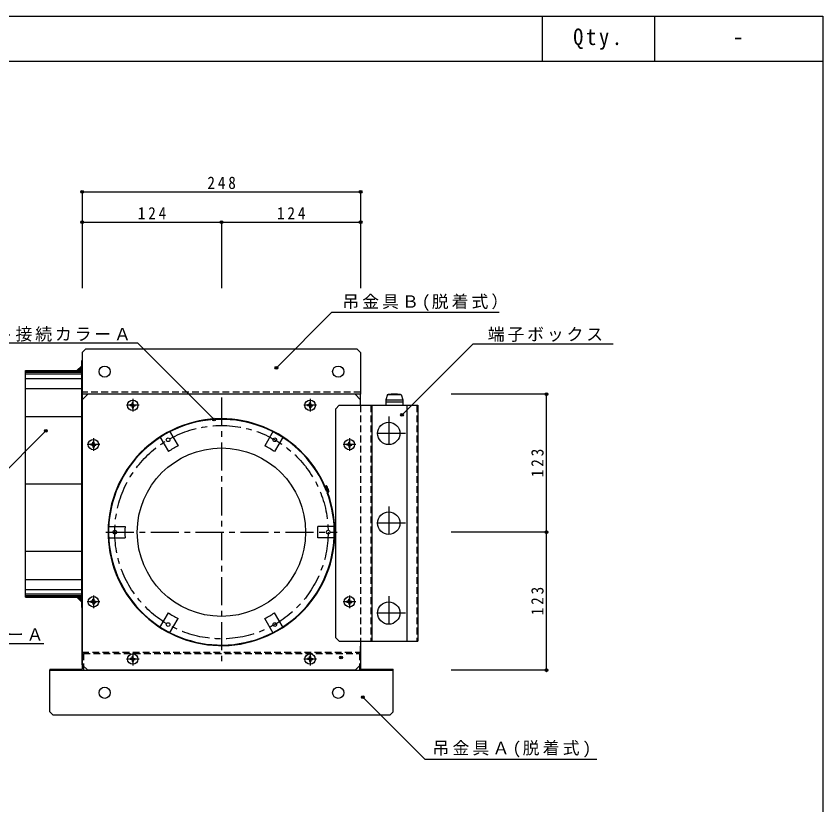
# Model space of a CAD drawing. Units: millimetres at full size, sheet at 1:5. Extents: x -2172 to 1948, y -701 to 704.
# Drawn here: x -871 to -152, y 2 to 704 of the extents above; entities that cross this region are included whole.
import ezdxf
from ezdxf.enums import TextEntityAlignment as Align

# ---------------------------------------------------------------- set-up
doc = ezdxf.new("R2010")
doc.units = ezdxf.units.MM
doc.header["$LTSCALE"] = 5
doc.header["$PDMODE"] = 32
doc.header["$PDSIZE"] = 2.5
for name, pattern in [('CHAIN1', [8, 5, -1, 1, -1]), ('CHAIN2', [12, 9, -1, 1, -1]), ('DASHED1', [1.8, 1.2, -0.6])]:
    doc.linetypes.add(name, pattern=pattern)
doc.layers.add('0-0', color=4, linetype='Continuous')
doc.layers.add('F-0', color=2, linetype='Continuous')
doc.styles.add('ＭＳ ゴシック', font='')
doc.styles.get('ＭＳ ゴシック').set_extended_font_data('MS Gothic')

msp = doc.modelspace()

# ---------------------------------------------------------------- linework, layer by layer
at = {"layer": '0-0'}
for p, q in [((-811.809, 547.487), (-563.809, 547.487)), ((-811.809, 547.487), (-811.809, 461.705)), ((-563.809, 547.487), (-563.809, 461.705)), ((-811.809, 520.515), (-687.809, 520.515)), ((-811.809, 520.515), (-811.809, 461.705)), ((-687.809, 520.515), (-687.809, 461.705)), ((-687.809, 520.515), (-563.809, 520.515)), ((-563.809, 520.515), (-563.809, 461.705)), ((-638.898, 390.872), (-589.511, 440.259)), ((-589.511, 440.259), (-440.284, 440.259)), ((-933.313, 412.968), (-762.598, 412.968)), ((-694.435, 344.804), (-762.598, 412.968)), ((-526.974, 348.959), (-463.698, 412.235)), ((-463.698, 412.235), (-338.828, 412.235)), ((-862.309, 388.306), (-812.309, 388.306)), ((-862.309, 388.206), (-812.309, 388.206)), ((-816.546, 388.406), (-812.309, 392.643)), ((-862.309, 387.906), (-812.309, 387.906)), ((-862.309, 386.906), (-812.309, 386.906)), ((-862.309, 385.406), (-812.309, 385.406)), ((-862.309, 381.406), (-812.309, 381.406)), ((-862.309, 372.406), (-812.309, 372.406)), ((-398.26, 367.406), (-483.065, 367.406)), ((-398.26, 244.406), (-398.26, 367.406)), ((-767.316, 358.506), (-767.299, 359.626)), ((-766.303, 358.506), (-766.32, 359.626)), ((-609.316, 358.506), (-609.299, 359.626)), ((-608.303, 358.506), (-608.32, 359.626)), ((-767.909, 357.913), (-769.029, 357.896)), ((-767.909, 356.9), (-769.029, 356.917)), ((-767.909, 357.913), (-767.504, 358.101)), ((-767.909, 356.9), (-767.504, 356.712)), ((-767.316, 358.506), (-767.504, 358.101)), ((-767.316, 356.306), (-767.504, 356.712)), ((-767.316, 356.306), (-767.299, 355.187)), ((-766.303, 356.306), (-766.32, 355.187)), ((-766.303, 358.506), (-766.115, 358.101)), ((-766.303, 356.306), (-766.115, 356.712)), ((-765.709, 357.913), (-766.115, 358.101)), ((-765.709, 356.9), (-766.115, 356.712)), ((-765.709, 357.913), (-764.59, 357.896)), ((-765.709, 356.9), (-764.59, 356.917)), ((-609.909, 357.913), (-611.029, 357.896)), ((-609.909, 356.9), (-611.029, 356.917)), ((-609.909, 357.913), (-609.504, 358.101)), ((-609.909, 356.9), (-609.504, 356.712)), ((-609.316, 358.506), (-609.504, 358.101)), ((-609.316, 356.306), (-609.504, 356.712)), ((-609.316, 356.306), (-609.299, 355.187)), ((-608.303, 356.306), (-608.32, 355.187)), ((-608.303, 358.506), (-608.115, 358.101)), ((-608.303, 356.306), (-608.115, 356.712)), ((-607.709, 357.913), (-608.115, 358.101)), ((-607.709, 356.9), (-608.115, 356.712)), ((-607.709, 357.913), (-606.59, 357.896)), ((-607.709, 356.9), (-606.59, 356.917)), ((-862.309, 347.406), (-812.309, 347.406)), ((-844.194, 334.666), (-902.367, 276.494)), ((-802.316, 323.506), (-802.504, 323.101)), ((-802.316, 323.506), (-802.299, 324.626)), ((-801.303, 323.506), (-801.32, 324.626)), ((-801.303, 323.506), (-801.115, 323.101)), ((-574.316, 323.506), (-574.504, 323.101)), ((-574.316, 323.506), (-574.299, 324.626)), ((-573.303, 323.506), (-573.32, 324.626)), ((-573.303, 323.506), (-573.115, 323.101)), ((-802.909, 322.913), (-804.029, 322.896)), ((-802.909, 321.9), (-804.029, 321.917)), ((-802.909, 322.913), (-802.504, 323.101)), ((-802.909, 321.9), (-802.504, 321.712)), ((-802.316, 321.306), (-802.504, 321.712)), ((-802.316, 321.306), (-802.299, 320.187)), ((-801.303, 321.306), (-801.32, 320.187)), ((-801.303, 321.306), (-801.115, 321.712)), ((-800.709, 322.913), (-801.115, 323.101)), ((-800.709, 321.9), (-801.115, 321.712)), ((-800.709, 322.913), (-799.59, 322.896)), ((-800.709, 321.9), (-799.59, 321.917)), ((-574.909, 322.913), (-576.029, 322.896)), ((-574.909, 321.9), (-576.029, 321.917)), ((-574.909, 322.913), (-574.504, 323.101)), ((-574.909, 321.9), (-574.504, 321.712)), ((-574.316, 321.306), (-574.504, 321.712)), ((-574.316, 321.306), (-574.299, 320.187)), ((-573.303, 321.306), (-573.32, 320.187)), ((-573.303, 321.306), (-573.115, 321.712)), ((-572.709, 322.913), (-573.115, 323.101)), ((-572.709, 321.9), (-573.115, 321.712)), ((-572.709, 322.913), (-571.59, 322.896)), ((-572.709, 321.9), (-571.59, 321.917)), ((-862.309, 287.406), (-812.309, 287.406)), ((-862.309, 287.406), (-812.309, 287.406)), ((-398.26, 244.406), (-483.065, 244.406)), ((-398.26, 121.406), (-398.26, 244.406)), ((-862.309, 227.406), (-812.309, 227.406)), ((-862.309, 202.406), (-812.309, 202.406)), ((-862.309, 193.406), (-812.309, 193.406)), ((-862.309, 189.406), (-812.309, 189.406)), ((-862.309, 187.906), (-812.309, 187.906)), ((-862.309, 186.906), (-812.309, 186.906)), ((-862.309, 186.606), (-812.309, 186.606)), ((-862.309, 186.506), (-812.309, 186.506)), ((-816.546, 186.406), (-812.309, 182.17)), ((-802.909, 182.913), (-804.029, 182.896)), ((-802.909, 181.9), (-804.029, 181.917)), ((-802.909, 182.913), (-802.504, 183.101)), ((-802.909, 181.9), (-802.504, 181.712)), ((-802.316, 183.506), (-802.504, 183.101)), ((-802.316, 181.306), (-802.504, 181.712)), ((-802.316, 183.506), (-802.299, 184.626)), ((-802.316, 181.306), (-802.299, 180.187)), ((-801.303, 183.506), (-801.32, 184.626)), ((-801.303, 181.306), (-801.32, 180.187)), ((-801.303, 183.506), (-801.115, 183.101)), ((-801.303, 181.306), (-801.115, 181.712)), ((-800.709, 182.913), (-801.115, 183.101)), ((-800.709, 181.9), (-801.115, 181.712)), ((-800.709, 182.913), (-799.59, 182.896)), ((-800.709, 181.9), (-799.59, 181.917)), ((-574.909, 182.913), (-576.029, 182.896)), ((-574.909, 181.9), (-576.029, 181.917)), ((-574.909, 182.913), (-574.504, 183.101)), ((-574.909, 181.9), (-574.504, 181.712)), ((-574.316, 183.506), (-574.504, 183.101)), ((-574.316, 181.306), (-574.504, 181.712)), ((-574.316, 183.506), (-574.299, 184.626)), ((-574.316, 181.306), (-574.299, 180.187)), ((-573.303, 183.506), (-573.32, 184.626)), ((-573.303, 181.306), (-573.32, 180.187)), ((-573.303, 183.506), (-573.115, 183.101)), ((-573.303, 181.306), (-573.115, 181.712)), ((-572.709, 182.913), (-573.115, 183.101)), ((-572.709, 181.9), (-573.115, 181.712)), ((-572.709, 182.913), (-571.59, 182.896)), ((-572.709, 181.9), (-571.59, 181.917)), ((-767.909, 131.913), (-769.029, 131.896)), ((-767.909, 130.9), (-769.029, 130.917)), ((-767.909, 131.913), (-767.504, 132.101)), ((-767.909, 130.9), (-767.504, 130.712)), ((-767.316, 132.506), (-767.504, 132.101)), ((-767.316, 130.306), (-767.504, 130.712)), ((-767.316, 132.506), (-767.299, 133.626)), ((-767.316, 130.306), (-767.299, 129.187)), ((-766.303, 132.506), (-766.32, 133.626)), ((-766.303, 130.306), (-766.32, 129.187)), ((-766.303, 132.506), (-766.115, 132.101)), ((-766.303, 130.306), (-766.115, 130.712)), ((-765.709, 131.913), (-766.115, 132.101)), ((-765.709, 130.9), (-766.115, 130.712)), ((-765.709, 131.913), (-764.59, 131.896)), ((-765.709, 130.9), (-764.59, 130.917)), ((-609.909, 131.913), (-611.029, 131.896)), ((-609.909, 130.9), (-611.029, 130.917)), ((-609.909, 131.913), (-609.504, 132.101)), ((-609.909, 130.9), (-609.504, 130.712)), ((-609.316, 132.506), (-609.504, 132.101)), ((-609.316, 130.306), (-609.504, 130.712)), ((-609.316, 132.506), (-609.299, 133.626)), ((-609.316, 130.306), (-609.299, 129.187)), ((-608.303, 132.506), (-608.32, 133.626)), ((-608.303, 130.306), (-608.32, 129.187)), ((-608.303, 132.506), (-608.115, 132.101)), ((-608.303, 130.306), (-608.115, 130.712)), ((-607.709, 131.913), (-608.115, 132.101)), ((-607.709, 130.9), (-608.115, 130.712)), ((-607.709, 131.913), (-606.59, 131.896)), ((-607.709, 130.9), (-606.59, 130.917)), ((-398.26, 121.406), (-483.065, 121.406)), ((-561.918, 97.484), (-506.626, 42.192)), ((-506.626, 42.192), (-353.411, 42.192))]:
    msp.add_line(p, q, dxfattribs=at)
at = {"layer": '0-0', "color": 7}
for p, q in [((-808.809, 407.406), (-811.809, 404.406)), ((-811.809, 404.406), (-811.809, 367.406)), ((-566.809, 407.406), (-808.809, 407.406)), ((-566.809, 407.406), (-563.809, 404.406)), ((-563.809, 404.406), (-563.809, 367.406)), ((-811.809, 177.406), (-811.809, 397.406)), ((-811.809, 367.406), (-811.809, 137.406)), ((-563.809, 367.406), (-811.809, 367.406)), ((-806.809, 367.406), (-811.809, 362.406)), ((-563.809, 357.406), (-563.809, 367.406)), ((-539.809, 366.906), (-541.309, 362.406)), ((-811.809, 126.406), (-811.809, 362.406)), ((-541.309, 362.406), (-526.309, 362.406)), ((-541.309, 362.406), (-541.309, 360.406)), ((-541.309, 360.406), (-526.309, 360.406)), ((-526.309, 362.406), (-526.309, 360.406)), ((-526.309, 360.406), (-526.309, 357.406)), ((-582.809, 357.406), (-585.809, 354.406)), ((-585.809, 150.406), (-585.809, 354.406)), ((-582.809, 357.406), (-512.809, 357.406)), ((-553.809, 357.406), (-553.809, 147.406)), ((-522.809, 357.406), (-522.809, 147.406)), ((-512.809, 357.406), (-512.809, 147.406)), ((-733.979, 334.375), (-726.406, 321.259)), ((-641.639, 334.375), (-649.212, 321.259)), ((-742.639, 329.375), (-735.067, 316.259)), ((-632.979, 329.375), (-640.552, 316.259)), ((-595.007, 285.552), (-594.545, 285.744)), ((-594.816, 285.09), (-594.354, 285.282)), ((-593.747, 281.203), (-593.285, 281.395)), ((-593.556, 280.742), (-593.094, 280.933)), ((-592.817, 280.896), (-593.543, 279.973)), ((-592.247, 280.812), (-592.975, 279.886)), ((-788.809, 249.406), (-773.664, 249.406)), ((-586.809, 249.406), (-601.955, 249.406)), ((-788.809, 239.406), (-773.664, 239.406)), ((-586.809, 239.406), (-601.955, 239.406)), ((-862.309, 186.406), (-812.309, 186.406)), ((-862.309, 186.406), (-812.309, 186.406)), ((-812.309, 177.406), (-811.809, 177.406)), ((-742.639, 159.438), (-735.067, 172.554)), ((-632.979, 159.438), (-640.552, 172.554)), ((-733.979, 154.438), (-726.406, 167.554)), ((-641.639, 154.438), (-649.212, 167.554)), ((-585.809, 150.406), (-582.809, 147.406)), ((-582.809, 147.406), (-512.809, 147.406)), ((-563.809, 147.406), (-563.809, 126.406)), ((-811.809, 137.406), (-811.809, 122.406)), ((-563.809, 137.406), (-563.809, 142.919)), ((-840.809, 122.406), (-840.809, 121.406)), ((-840.809, 122.406), (-811.809, 122.406)), ((-811.809, 126.406), (-806.809, 121.406)), ((-568.809, 121.406), (-563.809, 126.406)), ((-840.809, 121.406), (-810.809, 121.406)), ((-840.809, 84.406), (-840.809, 121.406)), ((-810.809, 121.406), (-564.809, 121.406)), ((-568.809, 121.406), (-806.809, 121.406)), ((-534.809, 84.406), (-534.809, 121.406)), ((-840.809, 84.406), (-837.809, 81.406)), ((-537.809, 81.406), (-837.809, 81.406)), ((-537.809, 81.406), (-534.809, 84.406))]:
    msp.add_line(p, q, dxfattribs=at)
at = {"layer": '0-0', "color": 7, "linetype": 'DASHED1'}
for p, q in [((-563.809, 369.006), (-811.809, 369.006)), ((-563.809, 357.406), (-563.809, 147.406)), ((-554.809, 357.406), (-554.809, 147.406)), ((-513.809, 357.406), (-513.809, 147.406)), ((-811.809, 137.406), (-563.809, 137.406)), ((-810.809, 136.406), (-564.809, 136.406)), ((-810.809, 136.406), (-810.809, 121.406)), ((-564.809, 136.406), (-564.809, 121.406))]:
    msp.add_line(p, q, dxfattribs=at)
at = {"layer": '0-0', "linetype": 'CHAIN2'}
for p, q in [((-766.809, 363.056), (-766.809, 351.756)), ((-608.809, 363.056), (-608.809, 351.756)), ((-761.159, 357.406), (-772.459, 357.406)), ((-603.159, 357.406), (-614.459, 357.406)), ((-801.809, 328.056), (-801.809, 316.756)), ((-573.809, 328.056), (-573.809, 316.756)), ((-796.159, 322.406), (-807.459, 322.406)), ((-568.159, 322.406), (-579.459, 322.406)), ((-801.809, 188.056), (-801.809, 176.756)), ((-573.809, 188.056), (-573.809, 176.756)), ((-796.159, 182.406), (-807.459, 182.406)), ((-568.159, 182.406), (-579.459, 182.406)), ((-766.809, 137.056), (-766.809, 125.756)), ((-608.809, 137.056), (-608.809, 125.756)), ((-761.159, 131.406), (-772.459, 131.406)), ((-603.159, 131.406), (-614.459, 131.406))]:
    msp.add_line(p, q, dxfattribs=at)
at = {"layer": '0-0', "linetype": 'CHAIN1'}
for p, q in [((-766.809, 362.406), (-766.809, 352.406)), ((-766.809, 362.406), (-766.809, 352.406)), ((-687.809, 364.406), (-687.809, 124.406)), ((-608.809, 362.406), (-608.809, 352.406)), ((-608.809, 362.406), (-608.809, 352.406)), ((-761.809, 357.406), (-771.809, 357.406)), ((-761.809, 357.406), (-771.809, 357.406)), ((-603.809, 357.406), (-613.809, 357.406)), ((-603.809, 357.406), (-613.809, 357.406)), ((-538.809, 347.406), (-538.809, 317.406)), ((-523.809, 332.406), (-553.809, 332.406)), ((-801.809, 327.406), (-801.809, 317.406)), ((-801.809, 327.406), (-801.809, 317.406)), ((-573.809, 327.406), (-573.809, 317.406)), ((-796.809, 322.406), (-806.809, 322.406)), ((-796.809, 322.406), (-806.809, 322.406)), ((-568.809, 322.406), (-578.809, 322.406)), ((-538.809, 267.406), (-538.809, 237.406)), ((-523.809, 252.406), (-553.809, 252.406)), ((-790.809, 244.406), (-584.809, 244.406)), ((-801.809, 187.406), (-801.809, 177.406)), ((-801.809, 187.406), (-801.809, 177.406)), ((-573.809, 187.406), (-573.809, 177.406)), ((-538.809, 187.406), (-538.809, 157.406)), ((-796.809, 182.406), (-806.809, 182.406)), ((-796.809, 182.406), (-806.809, 182.406)), ((-568.809, 182.406), (-578.809, 182.406)), ((-523.809, 172.406), (-553.809, 172.406)), ((-761.809, 131.406), (-771.809, 131.406)), ((-761.809, 131.406), (-771.809, 131.406)), ((-766.809, 136.406), (-766.809, 126.406)), ((-766.809, 136.406), (-766.809, 126.406)), ((-603.809, 131.406), (-613.809, 131.406)), ((-603.809, 131.406), (-613.809, 131.406)), ((-608.809, 136.406), (-608.809, 126.406)), ((-608.809, 136.406), (-608.809, 126.406))]:
    msp.add_line(p, q, dxfattribs=at)
at = {"layer": '0-0', "color": 7}
for points in [[(-812.309, 177.406), (-812.309, 397.406), (-811.809, 397.406)], [(-862.309, 186.406), (-862.309, 388.406), (-812.309, 388.406)], [(-563.809, 362.406), (-568.809, 367.406), (-806.809, 367.406)], [(-539.809, 366.906), (-527.809, 366.906), (-526.309, 362.406)], [(-541.309, 360.406), (-541.309, 357.406), (-526.309, 357.406)], [(-563.809, 137.406), (-563.809, 122.406), (-534.809, 122.406)], [(-564.809, 121.406), (-534.809, 121.406), (-534.809, 122.406)]]:
    msp.add_lwpolyline(points, dxfattribs=at)
at = {"layer": '0-0'}
msp.add_lwpolyline([(-1058.929, 193.169), (-1011.145, 145.385), (-846.015, 145.385)], dxfattribs=at)
at = {"layer": '0-0', "color": 7}
for centre, radius in [((-791.809, 387.406), 5), ((-583.809, 387.406), 5), ((-538.809, 332.406), 10), ((-735.309, 326.679), 1.65), ((-640.309, 326.679), 1.65), ((-687.809, 244.406), 75), ((-538.809, 252.406), 10), ((-782.809, 244.406), 1.65), ((-592.809, 244.406), 1.65), ((-538.809, 172.406), 10), ((-735.309, 162.134), 1.65), ((-640.309, 162.134), 1.65), ((-791.809, 101.406), 5), ((-583.809, 101.406), 5)]:
    msp.add_circle(centre, radius, dxfattribs=at)
at = {"layer": '0-0'}
for centre in [(-766.809, 357.406), (-608.809, 357.406), (-801.809, 322.406), (-573.809, 322.406), (-801.809, 182.406), (-573.809, 182.406), (-766.809, 131.406), (-608.809, 131.406)]:
    msp.add_circle(centre, 4.65, dxfattribs=at)
at = {"layer": '0-0', "linetype": 'CHAIN1'}
msp.add_circle((-687.809, 244.406), 95, dxfattribs=at)
at = {"layer": '0-0', "color": 7}
for centre, radius, start, end in [((-533.809, 336.906), 30.5, 79.61114, 100.38886), ((-687.809, 244.406), 101, 23.63006, 20.26854), ((-687.809, 244.406), 100.5, 21.35971, 20.42648), ((-687.809, 244.406), 86, 116.66697, 123.33303), ((-687.809, 244.406), 86, 56.66697, 63.33303), ((-594.816, 285.09), 0.5, 112.49998, 203.4131), ((-709.982, 235.222), 125, 21.58321, 23.4131), ((-709.982, 235.222), 125.5, 21.58685, 23.4131), ((-594.354, 285.282), 0.5, 23.40947, 112.49997), ((-709.982, 235.222), 126, 21.49356, 23.40947), ((-593.747, 281.203), 0.5, 201.58321, 292.49998), ((-709.982, 235.222), 126.5, 21.36308, 23.40947), ((-593.285, 281.395), 0.5, 292.49998, 21.58685), ((-593.21, 281.205), 0.5, 321.82751, 21.49356), ((-592.64, 281.121), 0.5, 321.82751, 21.36308), ((-593.149, 279.664), 0.5, 141.82751, 200.82608), ((-592.582, 279.577), 0.5, 141.82751, 200.69685), ((-687.809, 244.406), 86, 176.66697, 183.33303), ((-687.809, 244.406), 86, 356.66697, 3.33303), ((-687.809, 244.406), 86, 236.66697, 243.33303), ((-687.809, 244.406), 86, 296.66697, 303.33303)]:
    msp.add_arc(centre, radius, start, end, dxfattribs=at)
at = {"layer": '0-0'}
for centre, start, end in [((-766.809, 357.406), 77.56227, 102.43774), ((-608.809, 357.406), 77.56227, 102.43774), ((-766.809, 357.406), 167.56227, 192.43774), ((-766.809, 357.406), 257.56227, 282.43774), ((-766.809, 357.406), 347.56227, 12.43774), ((-608.809, 357.406), 167.56227, 192.43774), ((-608.809, 357.406), 257.56227, 282.43774), ((-608.809, 357.406), 347.56227, 12.43774), ((-801.809, 322.406), 77.56227, 102.43774), ((-573.809, 322.406), 77.56227, 102.43774), ((-801.809, 322.406), 167.56227, 192.43774), ((-801.809, 322.406), 257.56227, 282.43774), ((-801.809, 322.406), 347.56227, 12.43774), ((-573.809, 322.406), 167.56227, 192.43774), ((-573.809, 322.406), 257.56227, 282.43774), ((-573.809, 322.406), 347.56227, 12.43774), ((-801.809, 182.406), 167.56227, 192.43774), ((-801.809, 182.406), 77.56227, 102.43774), ((-801.809, 182.406), 257.56227, 282.43774), ((-801.809, 182.406), 347.56227, 12.43774), ((-573.809, 182.406), 167.56227, 192.43774), ((-573.809, 182.406), 77.56227, 102.43774), ((-573.809, 182.406), 257.56227, 282.43774), ((-573.809, 182.406), 347.56227, 12.43774), ((-766.809, 131.406), 167.56227, 192.43774), ((-766.809, 131.406), 77.56227, 102.43774), ((-766.809, 131.406), 347.56227, 12.43774), ((-608.809, 131.406), 167.56227, 192.43774), ((-608.809, 131.406), 77.56227, 102.43774), ((-608.809, 131.406), 347.56227, 12.43774), ((-766.809, 131.406), 257.56227, 282.43774), ((-608.809, 131.406), 257.56227, 282.43774)]:
    msp.add_arc(centre, 2.273, start, end, dxfattribs=at)
at = {"layer": '0-0', "color": 5}
for p in [(-811.809, 547.487), (-563.809, 547.487), (-811.809, 520.515), (-687.809, 520.515), (-563.809, 520.515), (-638.898, 390.872), (-398.26, 367.406), (-694.435, 344.804), (-526.974, 348.959), (-844.194, 334.666), (-398.26, 244.406), (-581.295, 132.755), (-398.26, 121.406), (-561.918, 97.484)]:
    msp.add_point(p, dxfattribs=at)
at = {"layer": '0-0', "color": 254}
for points in [[(-816.546, 388.406), (-812.309, 388.406), (-812.309, 392.643)], [(-816.546, 186.406), (-812.309, 186.406), (-812.309, 182.17)]]:
    msp.add_solid(points, dxfattribs=at)
at = {"layer": 'F-0', "color": 5}
for p, q in [((-402.089, 704.037), (-402.089, 664.037)), ((-302.089, 704.037), (-302.089, 664.037)), ((-152.089, 704.037), (-152.089, -700.963)), ((-2172.089, 664.037), (-152.089, 664.037))]:
    msp.add_line(p, q, dxfattribs=at)
msp.add_lwpolyline([(-2172.089, -700.963), (-2172.089, 704.037), (-152.089, 704.037)], dxfattribs=at)

# ---------------------------------------------------------------- texts
at = {"layer": '0-0', "color": 7, "char_height": 11, "attachment_point": 7, "style": 'ＭＳ ゴシック'}
for s, insert in [('\\T1.38;\\W0.9;248', (-700.309, 549.987)), ('\\T1.38;\\W0.9;124', (-762.309, 523.015)), ('\\T1.38;\\W0.9;124', (-638.309, 523.015)), ('\\T1.18;吊金具Ｂ(脱着式）', (-580.1, 441.393)), ('\\T1.17;ダクト接続カラーＡ', (-923.901, 414.102)), ('\\T1.17;端子ボックス', (-450.594, 413.905)), ('\\T1.17;ダクト接続カラーＡ', (-1001.784, 146.519)), ('\\T1.19;吊金具Ａ(脱着式)', (-499.864, 43.753))]:
    msp.add_mtext(s, dxfattribs=dict(at, insert=insert))
at = {"layer": '0-0', "color": 7, "char_height": 11, "attachment_point": 7, "rotation": 90, "style": 'ＭＳ ゴシック'}
for insert in [(-400.76, 293.406), (-400.76, 170.406)]:
    msp.add_mtext('\\T1.38;\\W0.9;123', dxfattribs=dict(at, insert=insert))
at = {"layer": 'F-0', "color": 7, "style": 'ＭＳ ゴシック'}
msp.add_text('-', height=14.66, dxfattribs=at).set_placement((-232.589, 674.037), align=Align.BOTTOM_LEFT)
at = {"layer": 'F-0', "color": 7, "insert": (-374.464, 674.037), "char_height": 14.66, "attachment_point": 7, "style": 'ＭＳ ゴシック'}
msp.add_mtext('\\T1.28;\\W0.9;Qty.', dxfattribs=at)
msp.add_mtext('\\T1.28;\\W0.9;Qty.', dxfattribs=at)

doc.saveas('drawing.dxf')
